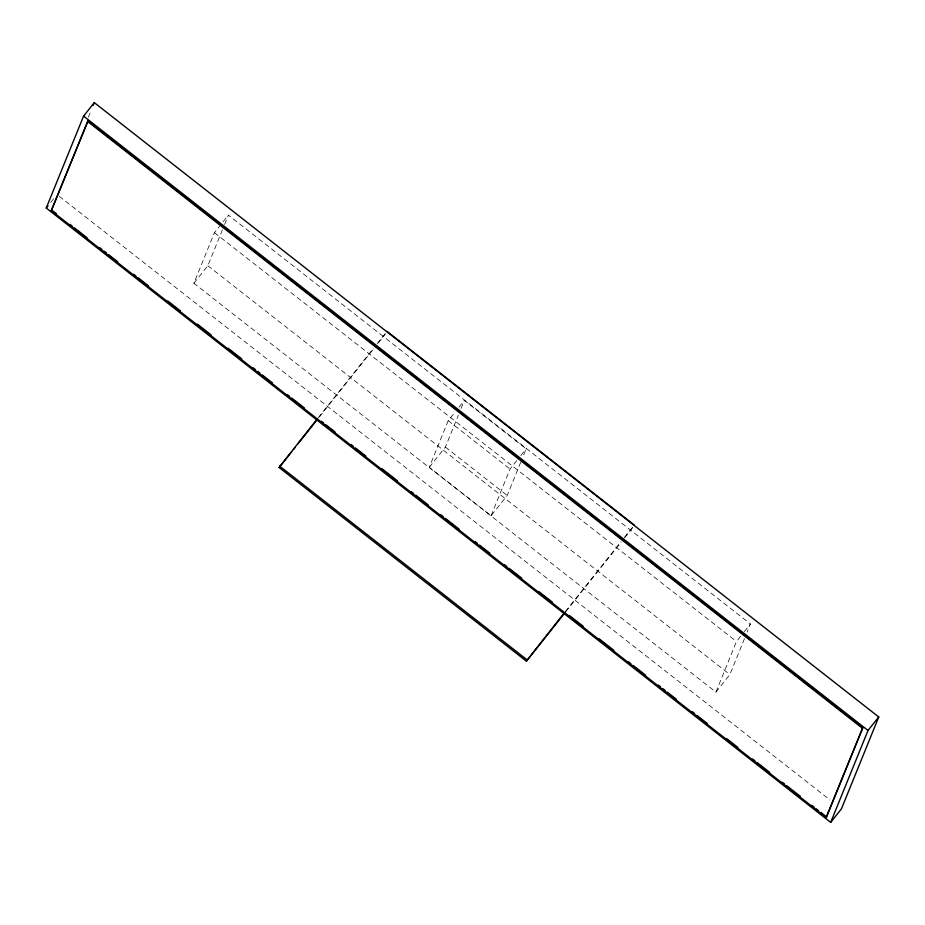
<?xml version="1.0" encoding="UTF-8"?>
<svg xmlns="http://www.w3.org/2000/svg" width="925" height="925" viewBox="0 0 925 925"><rect width="100%" height="100%" fill="white"/><g stroke="black" fill="none" stroke-linecap="round" stroke-linejoin="round"><path stroke-width="0.69" stroke-dasharray="4.62 3.47" d="M88.349 117.29L91.055 110.63M744.486 638.62L729.883 674.568L715.938 692.085L193.892 283.247L214.427 232.649L219.664 226.082M193.892 283.247L207.836 265.729L222.439 229.782M224.602 224.451L228.383 215.132L750.429 623.982L747.192 631.972M520.729 462.176L507.201 495.511L491.094 515.722L429.281 467.298L448.22 420.644L455.377 411.66M429.281 467.298L445.376 447.087L458.372 415.094M461.078 408.434L464.327 400.433L526.14 448.845L522.891 456.846M491.094 515.722L510.045 469.056L517.202 460.072M715.938 692.085L736.485 641.499L740.844 636.018M50.725 202.402L54.297 197.915M223.156 221.699L228.383 215.132M318.119 417.811L373.573 348.193M377.146 343.707L385.193 333.601M319.345 416.967L373.897 348.471M378.371 342.863L385.517 333.879M458.962 407.173L464.327 400.433M520.775 455.586L526.14 448.845M565.406 611.471L620.86 541.853M624.433 537.367L632.48 527.262M565.73 611.76L621.184 542.143M624.757 537.645L632.804 527.539M744.324 631.636L750.429 623.982M214.427 232.649L736.485 641.499M448.22 420.644L510.045 469.056M445.376 447.087L507.201 495.511M207.836 265.729L729.883 674.568M59.258 196.331L830.06 799.986"/><path stroke-width="1.39" d="M46.25 208.021L83.574 116.111L94.304 102.629L878.75 716.979L841.426 808.889L830.696 822.371L46.25 208.021L48.042 205.778M93.217 105.3L94.304 102.629M51.314 210.634L87.979 120.863L862.805 727.674L826.568 816.914L826.141 817.457L51.314 210.634L87.979 120.863M564.84 612.882L526.383 661.167L279.096 467.495L317.229 418.933M526.383 661.167L564.516 612.593M826.141 817.457L862.805 727.674M830.696 822.371L868.02 730.449L878.75 716.979M279.096 467.495L291.618 451.782M293.41 449.527L295.191 447.284M297.873 443.919L316.662 420.343M386.985 331.347L634.272 525.018M83.574 116.111L868.02 730.449M87.551 121.395L862.378 728.206M52.875 210.992L56.298 213.663M69.953 224.359L72.219 226.139M74.497 227.92L87.019 237.725M99.53 247.53L101.808 249.311M104.086 251.091L106.352 252.872M108.63 254.653L117.729 261.787M133.662 274.262L135.94 276.043M138.218 277.824L148.451 285.837M167.795 300.983L180.317 310.788M197.383 324.155L211.027 334.85M228.105 348.216L241.749 358.912M253.126 367.815L255.404 369.595M257.682 371.387L259.96 373.168M262.238 374.949L272.47 382.962M287.259 394.547L289.537 396.328M291.814 398.12L304.325 407.913M321.403 421.28L323.669 423.06M325.947 424.841L335.047 431.975M350.98 444.451L353.257 446.232M355.535 448.012L365.768 456.037M381.701 468.512L397.634 480.988M411.278 491.672L413.556 493.453M415.834 495.245L428.344 505.038M440.867 514.843L443.144 516.624M445.411 518.405L459.066 529.1M474.999 541.576L477.277 543.357M479.555 545.137L489.788 553.162M504.576 564.747L506.854 566.528M509.132 568.308L521.642 578.113M538.708 591.48L552.364 602.163M569.43 615.53L583.085 626.225M599.018 638.701L613.807 650.287M628.595 661.872L630.873 663.653M633.151 665.433L645.662 675.238M658.184 685.032L660.462 686.824M662.728 688.605L665.006 690.385M667.283 692.166L676.383 699.288M692.316 711.764L694.594 713.545M696.86 715.337L707.105 723.35M726.449 738.497L737.826 747.412M752.615 758.997L754.893 760.778M757.17 762.558L769.681 772.363M782.203 782.157L784.469 783.949M786.747 785.73L800.403 796.413M811.78 805.328L814.058 807.109M816.336 808.889L818.613 810.682M820.88 812.462L826.568 816.914M279.662 466.096L526.949 659.756"/></g></svg>
